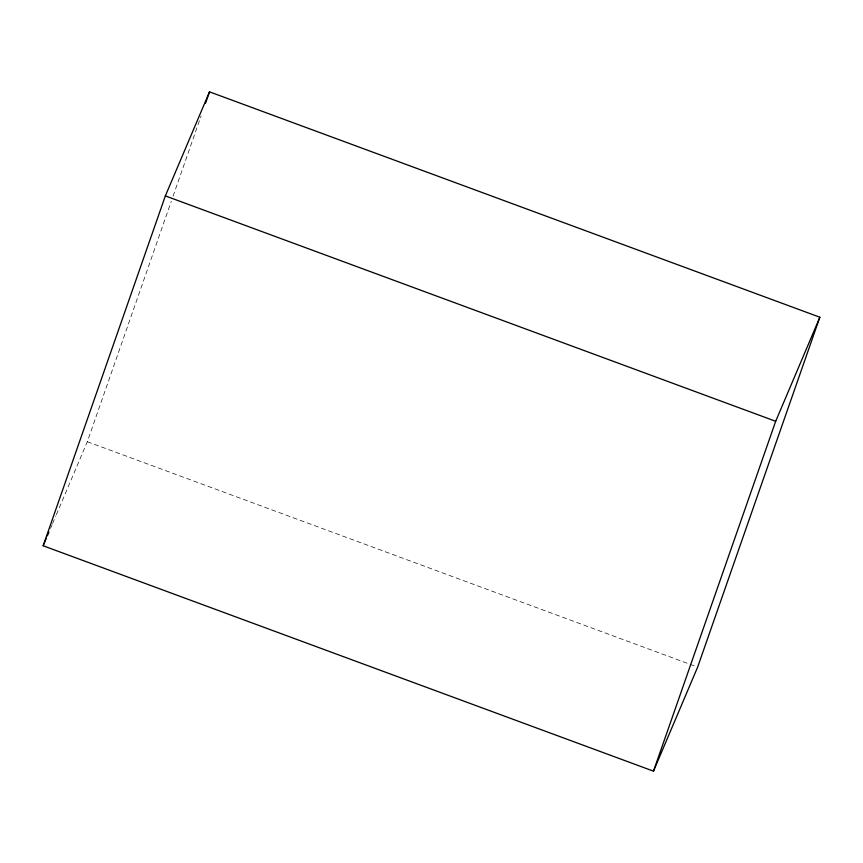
<?xml version="1.0" encoding="UTF-8"?>
<svg xmlns="http://www.w3.org/2000/svg" width="863" height="863" viewBox="0 0 863 863"><rect width="100%" height="100%" fill="white"/><g stroke="black" fill="none" stroke-linecap="round" stroke-linejoin="round"><path stroke-width="0.65" stroke-dasharray="4.32 3.24" d="M56.3 514.801L87.314 441.716L171.306 201.262M173.075 196.171L201.068 116.02M50.507 528.426L52.093 524.715M52.611 523.474L55.771 516.042M87.314 441.716L688.803 663.83M690.076 664.294L696.387 666.635"/><path stroke-width="1.29" d="M43.15 545.772L165.351 195.901L209.515 91.845L819.85 317.228L697.649 667.099L653.485 771.155L43.15 545.772L46.3 538.339M205.513 103.301L209.515 91.845M653.485 771.155L775.686 421.284L819.85 317.228M47.357 535.858L48.932 532.147M165.351 195.901L775.686 421.284"/></g></svg>
